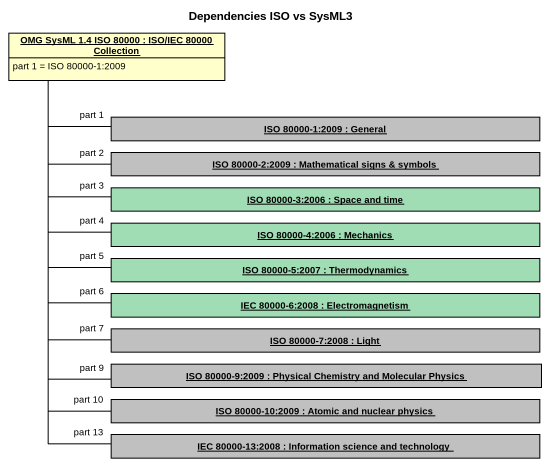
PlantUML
@startuml
title Dependencies ISO vs SysML3
hide circle
hide empty members
object "OMG SysML 1.4 ISO 80000 : ISO/IEC 80000 Collection" as OMG_SysML_1_4_ISO_80000 {
  part 1 = ISO 80000-1:2009
}
object "ISO 80000-2:2009 : Mathematical signs & symbols" as ISO_80000_2_2009 #C0C0C0
object "ISO 80000-1:2009 : General" as ISO_80000_1_2009 #C0C0C0
object "ISO 80000-3:2006 : Space and time" as ISO_80000_3_2006 #A0DCB4
object "ISO 80000-4:2006 : Mechanics" as ISO_80000_4_2006 #A0DCB4
object "ISO 80000-5:2007 : Thermodynamics" as ISO_80000_5_2007 #A0DCB4
object "IEC 80000-6:2008 : Electromagnetism" as IEC_80000_6_2008 #A0DCB4
object "ISO 80000-7:2008 : Light" as ISO_80000_7_2008 #C0C0C0
object "ISO 80000-9:2009 : Physical Chemistry and Molecular Physics" as ISO_80000_9_2009 #C0C0C0
object "ISO 80000-10:2009 : Atomic and nuclear physics" as ISO_80000_10_2009 #C0C0C0
object "IEC 80000-13:2008 : Information science and technology" as IEC_80000_13_2008 #C0C0C0
OMG_SysML_1_4_ISO_80000 -right- ISO_80000_2_2009 : part 2
OMG_SysML_1_4_ISO_80000 -right- ISO_80000_1_2009 : part 1
OMG_SysML_1_4_ISO_80000 -- ISO_80000_3_2006 : part 3
OMG_SysML_1_4_ISO_80000 -- ISO_80000_4_2006 : part 4
OMG_SysML_1_4_ISO_80000 -- ISO_80000_5_2007 : part 5
OMG_SysML_1_4_ISO_80000 -- IEC_80000_6_2008 : part 6
OMG_SysML_1_4_ISO_80000 -- ISO_80000_7_2008 : part 7
OMG_SysML_1_4_ISO_80000 -- ISO_80000_9_2009 : part 9
OMG_SysML_1_4_ISO_80000 -- ISO_80000_10_2009 : part 10
OMG_SysML_1_4_ISO_80000 -- IEC_80000_13_2008 : part 13
@enduml
